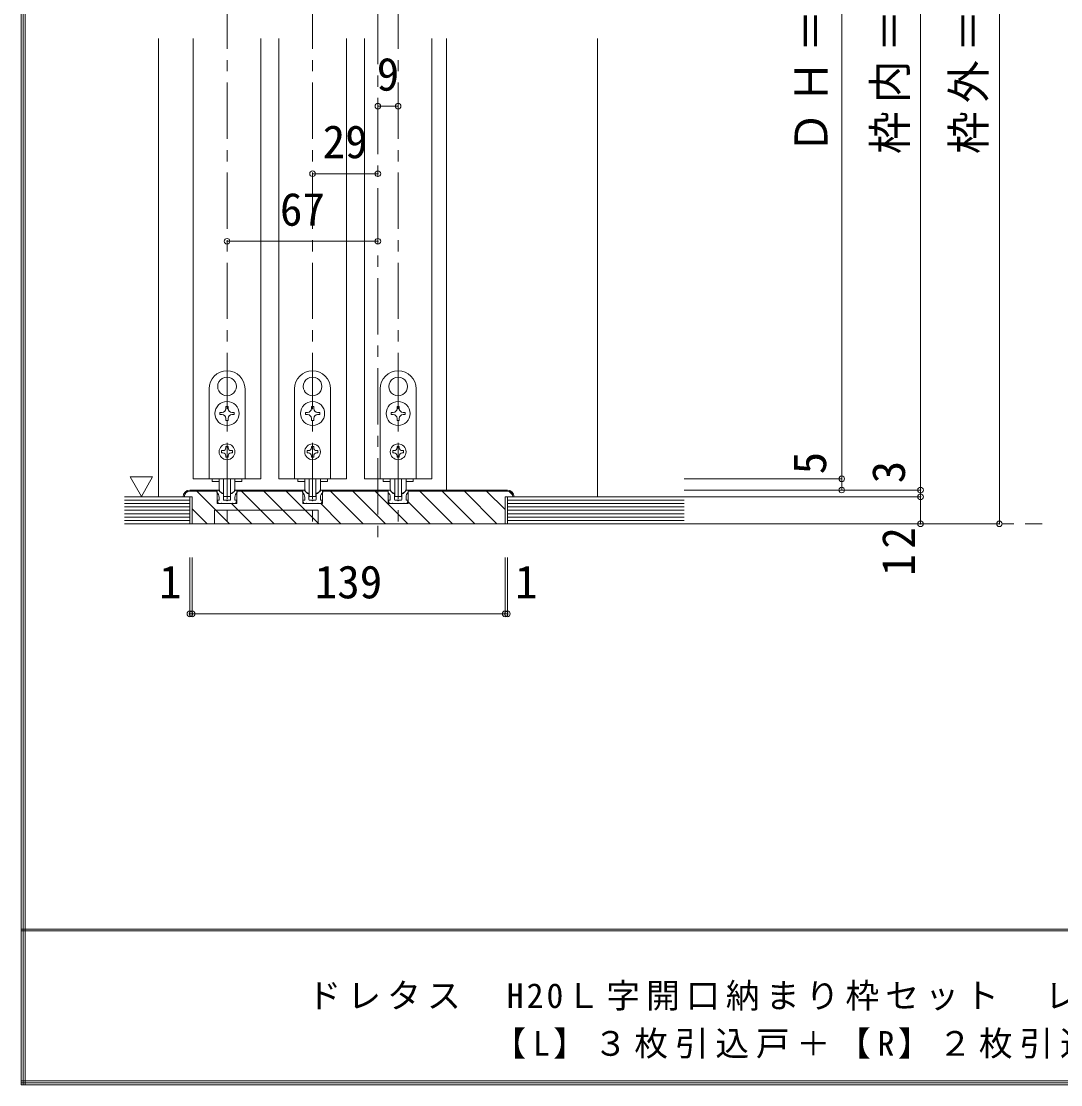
# Model space of a CAD drawing. Units: millimetres at full size, sheet at 1:5. Extents: x -957 to 993, y -689 to 708.
# Drawn here: x -957.2 to -495.6, y -689.1 to -216.7 of the extents above; entities that cross this region are included whole.
import ezdxf
from ezdxf.enums import TextEntityAlignment as Align

# ---------------------------------------------------------------- set-up
doc = ezdxf.new("R2010")
doc.units = ezdxf.units.MM
doc.header["$LTSCALE"] = 5
doc.header["$PDMODE"] = 32
doc.header["$PDSIZE"] = 2.5
doc.linetypes.add('CHAIN1', pattern=[8, 5, -1, 1, -1])
doc.layers.add('0-B_寸法', color=7, linetype='Continuous', lineweight=9)
doc.layers.add('F-1_枠', color=6, linetype='Continuous', lineweight=9)
doc.styles.add('ＭＳ ゴシック', font='')
doc.styles.get('ＭＳ ゴシック').set_extended_font_data('MS Gothic')

msp = doc.modelspace()

# ---------------------------------------------------------------- linework, layer by layer
at = {"layer": '0-B_寸法', "linetype": 'CHAIN1'}
for p, q in [((-798.844, 69.209), (-798.844, -449.942)), ((-865.844, -3.942), (-865.844, -439.942)), ((-827.844, -3.942), (-827.844, -439.942)), ((-789.844, -3.942), (-789.844, -439.942)), ((-911.344, -439.942), (-503.844, -439.942))]:
    msp.add_line(p, q, dxfattribs=at)
at = {"layer": '0-B_寸法'}
for p, q in [((-557.844, -424.942), (-557.844, 10.058)), ((-522.844, 10.058), (-522.844, -439.942)), ((-896.344, -224.442), (-896.344, -427.942)), ((-880.844, -224.442), (-880.844, -419.942)), ((-850.844, -224.442), (-850.844, -419.942)), ((-842.844, -224.442), (-842.844, -419.942)), ((-812.844, -224.442), (-812.844, -419.942)), ((-804.844, -224.442), (-804.844, -419.942)), ((-774.844, -224.442), (-774.844, -419.942)), ((-768.344, -224.442), (-768.344, -424.942)), ((-701.344, -224.442), (-701.344, -427.942)), ((-865.943, -374.793), (-865.844, -374.892)), ((-865.745, -374.793), (-865.844, -374.892)), ((-827.943, -374.793), (-827.844, -374.892)), ((-827.745, -374.793), (-827.844, -374.892)), ((-789.943, -374.793), (-789.844, -374.892)), ((-789.745, -374.793), (-789.844, -374.892)), ((-873.844, -379.942), (-873.844, -419.942)), ((-869.486, -380.931), (-869.351, -380.967)), ((-869.387, -381.102), (-869.351, -380.967)), ((-862.201, -380.931), (-862.336, -380.967)), ((-862.3, -381.102), (-862.336, -380.967)), ((-857.844, -419.942), (-857.844, -379.942)), ((-835.844, -379.942), (-835.844, -419.942)), ((-831.486, -380.931), (-831.351, -380.967)), ((-831.387, -381.102), (-831.351, -380.967)), ((-824.201, -380.931), (-824.336, -380.967)), ((-824.3, -381.102), (-824.336, -380.967)), ((-819.844, -419.942), (-819.844, -379.942)), ((-797.844, -379.942), (-797.844, -419.942)), ((-793.486, -380.931), (-793.351, -380.967)), ((-793.387, -381.102), (-793.351, -380.967)), ((-786.201, -380.931), (-786.336, -380.967)), ((-786.3, -381.102), (-786.336, -380.967)), ((-781.844, -419.942), (-781.844, -379.942)), ((-868.994, -390.442), (-868.044, -390.442)), ((-868.994, -391.442), (-868.994, -390.442)), ((-868.044, -391.442), (-868.994, -391.442)), ((-866.344, -388.742), (-866.344, -387.792)), ((-866.344, -387.792), (-865.344, -387.792)), ((-865.344, -387.792), (-865.344, -388.742)), ((-863.644, -390.442), (-862.694, -390.442)), ((-862.694, -391.442), (-863.644, -391.442)), ((-862.694, -390.442), (-862.694, -391.442)), ((-830.994, -390.442), (-830.044, -390.442)), ((-830.994, -391.442), (-830.994, -390.442)), ((-830.044, -391.442), (-830.994, -391.442)), ((-828.344, -388.742), (-828.344, -387.792)), ((-828.344, -387.792), (-827.344, -387.792)), ((-827.344, -387.792), (-827.344, -388.742)), ((-825.644, -390.442), (-824.694, -390.442)), ((-824.694, -391.442), (-825.644, -391.442)), ((-824.694, -390.442), (-824.694, -391.442)), ((-792.994, -390.442), (-792.044, -390.442)), ((-792.994, -391.442), (-792.994, -390.442)), ((-792.044, -391.442), (-792.994, -391.442)), ((-790.344, -388.742), (-790.344, -387.792)), ((-790.344, -387.792), (-789.344, -387.792)), ((-789.344, -387.792), (-789.344, -388.742)), ((-787.644, -390.442), (-786.694, -390.442)), ((-786.694, -391.442), (-787.644, -391.442)), ((-786.694, -390.442), (-786.694, -391.442)), ((-866.344, -394.092), (-866.344, -393.142)), ((-828.344, -394.092), (-828.344, -393.142)), ((-790.344, -394.092), (-790.344, -393.142)), ((-866.344, -405.542), (-866.344, -406.142)), ((-865.344, -405.542), (-866.344, -405.542)), ((-865.344, -405.542), (-865.344, -406.142)), ((-828.344, -405.542), (-828.344, -406.142)), ((-827.344, -405.542), (-828.344, -405.542)), ((-827.344, -405.542), (-827.344, -406.142)), ((-790.344, -405.542), (-790.344, -406.142)), ((-789.344, -405.542), (-790.344, -405.542)), ((-789.344, -405.542), (-789.344, -406.142)), ((-867.644, -407.442), (-868.244, -407.442)), ((-866.344, -409.742), (-866.344, -410.342)), ((-866.344, -410.342), (-865.344, -410.342)), ((-865.344, -409.742), (-865.344, -410.342)), ((-864.044, -407.442), (-863.444, -407.442)), ((-863.444, -408.442), (-864.044, -408.442)), ((-863.444, -407.442), (-863.444, -408.442)), ((-829.644, -407.442), (-830.244, -407.442)), ((-828.344, -409.742), (-828.344, -410.342)), ((-828.344, -410.342), (-827.344, -410.342)), ((-827.344, -409.742), (-827.344, -410.342)), ((-826.044, -407.442), (-825.444, -407.442)), ((-825.444, -408.442), (-826.044, -408.442)), ((-825.444, -407.442), (-825.444, -408.442)), ((-791.644, -407.442), (-792.244, -407.442)), ((-790.344, -409.742), (-790.344, -410.342)), ((-790.344, -410.342), (-789.344, -410.342)), ((-789.344, -409.742), (-789.344, -410.342)), ((-788.044, -407.442), (-787.444, -407.442)), ((-787.444, -408.442), (-788.044, -408.442)), ((-787.444, -407.442), (-787.444, -408.442)), ((-908.88, -419.129), (-903.88, -427.789)), ((-898.88, -419.129), (-908.88, -419.129)), ((-898.88, -419.129), (-903.88, -427.789)), ((-850.844, -419.942), (-880.844, -419.942)), ((-873.844, -419.942), (-857.844, -419.942)), ((-872.444, -419.942), (-872.444, -421.142)), ((-869.344, -424.363), (-869.344, -419.942)), ((-867.344, -419.942), (-867.344, -427.563)), ((-864.344, -419.942), (-864.344, -427.563)), ((-862.344, -424.363), (-862.344, -419.942)), ((-859.244, -419.942), (-859.244, -421.142)), ((-812.844, -419.942), (-842.844, -419.942)), ((-835.844, -419.942), (-819.844, -419.942)), ((-834.444, -419.942), (-834.444, -421.142)), ((-831.344, -424.363), (-831.344, -419.942)), ((-829.344, -419.942), (-829.344, -427.563)), ((-826.344, -419.942), (-826.344, -427.563)), ((-824.344, -424.363), (-824.344, -419.942)), ((-821.244, -419.942), (-821.244, -421.142)), ((-774.844, -419.942), (-804.844, -419.942)), ((-797.844, -419.942), (-781.844, -419.942)), ((-796.444, -419.942), (-796.444, -421.142)), ((-793.344, -424.363), (-793.344, -419.942)), ((-791.344, -419.942), (-791.344, -427.563)), ((-788.344, -419.942), (-788.344, -427.563)), ((-786.344, -424.363), (-786.344, -419.942)), ((-783.244, -419.942), (-783.244, -421.142)), ((-592.844, -424.942), (-592.844, -419.942)), ((-882.344, -424.942), (-870.244, -424.942)), ((-869.311, -421.142), (-872.444, -421.142)), ((-870.244, -430.942), (-870.244, -424.942)), ((-868.182, -426.354), (-869.447, -425.089)), ((-863.506, -426.354), (-862.24, -425.089)), ((-859.244, -421.142), (-862.376, -421.142)), ((-861.344, -424.942), (-861.887, -424.942)), ((-861.444, -424.942), (-832.244, -424.942)), ((-861.444, -430.942), (-861.444, -424.942)), ((-861.344, -425.942), (-861.344, -424.942)), ((-831.311, -421.142), (-834.444, -421.142)), ((-832.244, -430.942), (-832.244, -424.942)), ((-830.182, -426.354), (-831.447, -425.089)), ((-825.506, -426.354), (-824.24, -425.089)), ((-821.244, -421.142), (-824.376, -421.142)), ((-823.344, -424.942), (-823.887, -424.942)), ((-823.444, -424.942), (-794.244, -424.942)), ((-823.444, -430.942), (-823.444, -424.942)), ((-823.344, -425.942), (-823.344, -424.942)), ((-793.311, -421.142), (-796.444, -421.142)), ((-794.244, -430.942), (-794.244, -424.942)), ((-792.182, -426.354), (-793.447, -425.089)), ((-787.506, -426.354), (-786.24, -425.089)), ((-783.244, -421.142), (-786.376, -421.142)), ((-785.344, -424.942), (-785.887, -424.942)), ((-741.344, -424.942), (-785.444, -424.942)), ((-785.344, -425.942), (-785.344, -424.942)), ((-592.844, -424.942), (-662.844, -424.942)), ((-557.844, -424.942), (-662.844, -424.942)), ((-557.844, -427.942), (-557.844, -424.942)), ((-882.344, -427.942), (-911.344, -427.942)), ((-882.344, -429.442), (-911.344, -429.442)), ((-882.344, -425.442), (-870.244, -425.442)), ((-882.344, -427.942), (-882.344, -439.942)), ((-879.237, -425.442), (-864.737, -439.942)), ((-869.644, -430.942), (-870.13, -429.716)), ((-869.344, -429.442), (-869.944, -429.442)), ((-869.344, -429.442), (-869.344, -428.178)), ((-867.97, -426.442), (-867.644, -426.442)), ((-867.444, -429.142), (-867.444, -426.642)), ((-866.144, -429.442), (-867.144, -429.442)), ((-867.044, -427.863), (-864.644, -427.863)), ((-865.844, -429.742), (-866.144, -429.442)), ((-864.244, -429.142), (-864.244, -426.642)), ((-863.718, -426.442), (-864.044, -426.442)), ((-862.344, -429.442), (-862.344, -428.178)), ((-862.344, -429.442), (-861.744, -429.442)), ((-862.044, -430.942), (-861.558, -429.716)), ((-861.444, -425.442), (-832.244, -425.442)), ((-859.438, -425.442), (-844.938, -439.942)), ((-849.538, -425.442), (-835.038, -439.942)), ((-839.639, -425.442), (-825.139, -439.942)), ((-831.644, -430.942), (-832.13, -429.716)), ((-831.344, -429.442), (-831.944, -429.442)), ((-831.344, -429.442), (-831.344, -428.178)), ((-829.97, -426.442), (-829.644, -426.442)), ((-829.444, -429.142), (-829.444, -426.642)), ((-828.144, -429.442), (-829.144, -429.442)), ((-829.044, -427.863), (-826.644, -427.863)), ((-827.844, -429.742), (-828.144, -429.442)), ((-826.244, -429.142), (-826.244, -426.642)), ((-825.718, -426.442), (-826.044, -426.442)), ((-824.344, -429.442), (-824.344, -428.178)), ((-824.344, -429.442), (-823.744, -429.442)), ((-824.044, -430.942), (-823.558, -429.716)), ((-823.444, -425.442), (-794.244, -425.442)), ((-819.84, -425.442), (-805.34, -439.942)), ((-809.94, -425.442), (-795.44, -439.942)), ((-800.041, -425.442), (-785.541, -439.942)), ((-793.644, -430.942), (-794.13, -429.716)), ((-793.344, -429.442), (-793.944, -429.442)), ((-793.344, -429.442), (-793.344, -428.178)), ((-791.97, -426.442), (-791.644, -426.442)), ((-791.444, -429.142), (-791.444, -426.642)), ((-790.144, -429.442), (-791.144, -429.442)), ((-791.044, -427.863), (-788.644, -427.863)), ((-789.844, -429.742), (-790.144, -429.442)), ((-788.244, -429.142), (-788.244, -426.642)), ((-787.718, -426.442), (-788.044, -426.442)), ((-786.344, -429.442), (-786.344, -428.178)), ((-786.344, -429.442), (-785.744, -429.442)), ((-786.044, -430.942), (-785.558, -429.716)), ((-741.344, -425.442), (-785.444, -425.442)), ((-780.242, -425.442), (-765.742, -439.942)), ((-770.342, -425.442), (-755.842, -439.942)), ((-760.443, -425.442), (-745.943, -439.942)), ((-750.543, -425.442), (-742.344, -433.642)), ((-742.344, -427.942), (-742.344, -439.942)), ((-738.344, -427.942), (-742.344, -427.942)), ((-741.344, -427.942), (-741.344, -439.942)), ((-662.844, -427.942), (-741.344, -427.942)), ((-662.844, -429.442), (-741.344, -429.442)), ((-740.496, -425.59), (-738.992, -427.094)), ((-557.844, -427.942), (-662.844, -427.942)), ((-557.844, -439.942), (-557.844, -427.942)), ((-882.344, -430.942), (-911.344, -430.942)), ((-882.344, -432.442), (-911.344, -432.442)), ((-882.344, -433.942), (-911.344, -433.942)), ((-881.344, -433.235), (-874.636, -439.942)), ((-870.244, -430.942), (-861.444, -430.942)), ((-868.544, -430.942), (-869.644, -430.942)), ((-868.544, -430.942), (-868.344, -430.742)), ((-868.344, -430.742), (-868.144, -430.942)), ((-868.144, -430.942), (-863.544, -430.942)), ((-863.837, -430.942), (-854.837, -439.942)), ((-863.344, -430.742), (-863.544, -430.942)), ((-863.144, -430.942), (-863.344, -430.742)), ((-863.144, -430.942), (-862.044, -430.942)), ((-832.244, -430.942), (-823.444, -430.942)), ((-830.544, -430.942), (-831.644, -430.942)), ((-830.544, -430.942), (-830.344, -430.742)), ((-830.344, -430.742), (-830.144, -430.942)), ((-830.144, -430.942), (-825.544, -430.942)), ((-825.344, -430.742), (-825.544, -430.942)), ((-825.144, -430.942), (-825.344, -430.742)), ((-825.144, -430.942), (-824.044, -430.942)), ((-824.239, -430.942), (-815.239, -439.942)), ((-792.544, -430.942), (-793.644, -430.942)), ((-792.544, -430.942), (-792.344, -430.742)), ((-792.344, -430.742), (-792.144, -430.942)), ((-792.144, -430.942), (-787.544, -430.942)), ((-787.344, -430.742), (-787.544, -430.942)), ((-787.144, -430.942), (-787.344, -430.742)), ((-787.144, -430.942), (-786.044, -430.942)), ((-785.444, -430.14), (-775.641, -439.942)), ((-662.844, -430.942), (-741.344, -430.942)), ((-662.844, -432.442), (-741.344, -432.442)), ((-662.844, -433.942), (-741.344, -433.942)), ((-882.344, -435.442), (-911.344, -435.442)), ((-882.344, -436.942), (-911.344, -436.942)), ((-882.344, -438.442), (-911.344, -438.442)), ((-662.844, -435.442), (-741.344, -435.442)), ((-662.844, -436.942), (-741.344, -436.942)), ((-662.844, -438.442), (-741.344, -438.442)), ((-662.844, -439.942), (-911.344, -439.942)), ((-522.844, -439.942), (-662.844, -439.942))]:
    msp.add_line(p, q, dxfattribs=at)
at = {"layer": '0-B_寸法', "color": 4}
for p, q in [((-798.844, -254.442), (-789.844, -254.442)), ((-798.844, -284.442), (-827.844, -284.442)), ((-798.844, -314.442), (-865.844, -314.442)), ((-882.344, -479.942), (-882.344, -454.942)), ((-881.344, -479.942), (-881.344, -454.942)), ((-742.344, -479.942), (-742.344, -454.942)), ((-741.344, -479.942), (-741.344, -454.942)), ((-882.344, -479.942), (-881.344, -479.942)), ((-881.344, -479.942), (-742.344, -479.942)), ((-742.344, -479.942), (-741.344, -479.942))]:
    msp.add_line(p, q, dxfattribs=at)
at = {"layer": '0-B_寸法'}
for points in [[(-592.844, -19.942), (-592.844, -419.942), (-662.844, -419.942)], [(-865.344, -393.142), (-865.344, -394.092), (-866.344, -394.092)], [(-827.344, -393.142), (-827.344, -394.092), (-828.344, -394.092)], [(-789.344, -393.142), (-789.344, -394.092), (-790.344, -394.092)], [(-868.244, -407.442), (-868.244, -408.442), (-867.644, -408.442)], [(-830.244, -407.442), (-830.244, -408.442), (-829.644, -408.442)], [(-792.244, -407.442), (-792.244, -408.442), (-791.644, -408.442)], [(-870.344, -425.942), (-870.344, -424.942), (-869.801, -424.942)], [(-832.344, -425.942), (-832.344, -424.942), (-831.801, -424.942)], [(-794.344, -425.942), (-794.344, -424.942), (-793.801, -424.942)], [(-794.244, -430.942), (-785.444, -430.942), (-785.444, -424.942)], [(-741.344, -439.942), (-881.344, -439.942), (-881.344, -427.942), (-885.344, -427.942)], [(-864.544, -429.442), (-865.544, -429.442), (-865.844, -429.742)], [(-826.544, -429.442), (-827.544, -429.442), (-827.844, -429.742)], [(-788.544, -429.442), (-789.544, -429.442), (-789.844, -429.742)], [(-825.344, -439.942), (-825.344, -433.942), (-871.344, -433.942), (-871.344, -439.942)]]:
    msp.add_lwpolyline(points, dxfattribs=at)
for centre, radius in [((-865.844, -390.942), 5.35), ((-827.844, -390.942), 5.35), ((-789.844, -390.942), 5.35), ((-865.844, -407.942), 3.5), ((-827.844, -407.942), 3.5), ((-789.844, -407.942), 3.5)]:
    msp.add_circle(centre, radius, dxfattribs=at)
for centre, radius, start, end in [((-865.844, -379.942), 8, 0, 180), ((-827.844, -379.942), 8, 0, 180), ((-789.844, -379.942), 8, 0, 180), ((-865.844, -378.942), 4.15, 91.3645, 208.6355), ((-865.844, -378.942), 4.15, 331.3645, 88.6355), ((-827.844, -378.942), 4.15, 91.3645, 208.6355), ((-827.844, -378.942), 4.15, 331.3645, 88.6355), ((-789.844, -378.942), 4.15, 91.3645, 208.6355), ((-789.844, -378.942), 4.15, 331.3645, 88.6355), ((-865.844, -378.942), 4.15, 211.3645, 328.6355), ((-827.844, -378.942), 4.15, 211.3645, 328.6355), ((-789.844, -378.942), 4.15, 211.3645, 328.6355), ((-868.044, -388.742), 1.7, 270, 0), ((-868.044, -393.142), 1.7, 0, 90), ((-863.644, -388.742), 1.7, 180, 270), ((-863.644, -393.142), 1.7, 90, 180), ((-830.044, -388.742), 1.7, 270, 0), ((-830.044, -393.142), 1.7, 0, 90), ((-825.644, -388.742), 1.7, 180, 270), ((-825.644, -393.142), 1.7, 90, 180), ((-792.044, -388.742), 1.7, 270, 0), ((-792.044, -393.142), 1.7, 0, 90), ((-787.644, -388.742), 1.7, 180, 270), ((-787.644, -393.142), 1.7, 90, 180), ((-867.644, -406.142), 1.3, 270, 0), ((-864.044, -406.142), 1.3, 180, 270), ((-829.644, -406.142), 1.3, 270, 0), ((-826.044, -406.142), 1.3, 180, 270), ((-791.644, -406.142), 1.3, 270, 0), ((-788.044, -406.142), 1.3, 180, 270), ((-867.644, -409.742), 1.3, 0, 90), ((-864.044, -409.742), 1.3, 90, 180), ((-829.644, -409.742), 1.3, 0, 90), ((-826.044, -409.742), 1.3, 90, 180), ((-791.644, -409.742), 1.3, 0, 90), ((-788.044, -409.742), 1.3, 90, 180), ((-882.344, -427.942), 3, 90, 180), ((-869.801, -425.442), 0.5, 45, 90), ((-867.344, -424.363), 2, 180, 264.78409), ((-864.344, -424.363), 2, 275.21591, 0), ((-861.887, -425.442), 0.5, 90, 135), ((-831.801, -425.442), 0.5, 45, 90), ((-829.344, -424.363), 2, 180, 264.78409), ((-826.344, -424.363), 2, 275.21591, 0), ((-823.887, -425.442), 0.5, 90, 135), ((-793.801, -425.442), 0.5, 45, 90), ((-791.344, -424.363), 2, 180, 264.78409), ((-788.344, -424.363), 2, 275.21591, 0), ((-785.887, -425.442), 0.5, 90, 135), ((-741.344, -427.942), 3, 0, 90), ((-882.344, -427.942), 2.5, 90, 180), ((-872.344, -428.178), 3, 0, 48.19), ((-869.944, -429.642), 0.2, 90, 201.616), ((-867.97, -426.142), 0.3, 225, 270), ((-867.644, -426.642), 0.2, 360, 90), ((-867.544, -426.554), 0.2, 0, 84.78409), ((-867.144, -429.142), 0.3, 180, 270), ((-867.044, -427.563), 0.3, 180, 270), ((-864.644, -427.563), 0.3, 270, 0), ((-864.544, -429.142), 0.3, 270, 360), ((-864.144, -426.554), 0.2, 95.21591, 180), ((-864.044, -426.642), 0.2, 90, 180), ((-863.718, -426.142), 0.3, 270, 315), ((-859.344, -428.178), 3, 131.81, 180), ((-861.744, -429.642), 0.2, 338.384, 90), ((-834.344, -428.178), 3, 0, 48.19), ((-831.944, -429.642), 0.2, 90, 201.616), ((-829.97, -426.142), 0.3, 225, 270), ((-829.644, -426.642), 0.2, 360, 90), ((-829.544, -426.554), 0.2, 0, 84.78409), ((-829.144, -429.142), 0.3, 180, 270), ((-829.044, -427.563), 0.3, 180, 270), ((-826.644, -427.563), 0.3, 270, 0), ((-826.544, -429.142), 0.3, 270, 360), ((-826.144, -426.554), 0.2, 95.21591, 180), ((-826.044, -426.642), 0.2, 90, 180), ((-825.718, -426.142), 0.3, 270, 315), ((-821.344, -428.178), 3, 131.81, 180), ((-823.744, -429.642), 0.2, 338.384, 90), ((-796.344, -428.178), 3, 0, 48.19), ((-793.944, -429.642), 0.2, 90, 201.616), ((-791.97, -426.142), 0.3, 225, 270), ((-791.644, -426.642), 0.2, 360, 90), ((-791.544, -426.554), 0.2, 0, 84.78409), ((-791.144, -429.142), 0.3, 180, 270), ((-791.044, -427.563), 0.3, 180, 270), ((-788.644, -427.563), 0.3, 270, 0), ((-788.544, -429.142), 0.3, 270, 360), ((-788.144, -426.554), 0.2, 95.21591, 180), ((-788.044, -426.642), 0.2, 90, 180), ((-787.718, -426.142), 0.3, 270, 315), ((-783.344, -428.178), 3, 131.81, 180), ((-785.744, -429.642), 0.2, 338.384, 90), ((-741.344, -427.942), 2.5, 0, 90)]:
    msp.add_arc(centre, radius, start, end, dxfattribs=at)
for p in [(-798.844, -254.442), (-789.844, -254.442), (-827.844, -284.442), (-798.844, -284.442), (-865.844, -314.442), (-798.844, -314.442), (-592.844, -419.942), (-592.844, -424.942), (-557.844, -424.942), (-557.844, -427.942), (-557.844, -439.942), (-522.844, -439.942), (-882.344, -479.942), (-881.344, -479.942), (-742.344, -479.942), (-741.344, -479.942)]:
    msp.add_point(p, dxfattribs=at)
at = {"layer": 'F-1_枠'}
for p, q in [((-957.218, 707.602), (-957.218, -689.065)), ((-956.385, 707.602), (-956.385, -689.065)), ((-955.551, 707.602), (-955.551, -689.065)), ((992.782, -619.898), (-957.218, -619.898)), ((992.782, -620.731), (-957.218, -620.731)), ((992.782, -687.398), (-957.218, -687.398)), ((992.782, -688.231), (-957.218, -688.231)), ((992.782, -689.065), (-957.218, -689.065))]:
    msp.add_line(p, q, dxfattribs=at)

# ---------------------------------------------------------------- texts
at = {"layer": '0-B_寸法', "style": 'ＭＳ ゴシック'}
for s, p in [('9', (-799.344, -251.942)), ('29', (-823.344, -281.942)), ('67', (-842.344, -311.942)), ('1', (-895.965, -477.442)), ('139', (-826.844, -477.442)), ('1', (-737.938, -477.442))]:
    msp.add_text(s, height=14.66, dxfattribs=at).set_placement(p, align=Align.BOTTOM_LEFT)
for s, p in [('5', (-595.344, -417.942)), ('3', (-560.344, -421.942))]:
    msp.add_text(s, height=14.66, rotation=90, dxfattribs=at).set_placement(p, align=Align.BOTTOM_LEFT)
at = {"layer": '0-B_寸法', "char_height": 14.66, "attachment_point": 7, "rotation": 90, "style": 'ＭＳ ゴシック'}
for s, insert in [('\\T1.19;\\W0.95;ＤＨ＝1,983', (-595.344, -275.692)), ('\\T1.19;\\W0.95;枠内＝2,002', (-560.344, -275.692)), ('\\T1.19;\\W0.95;枠外＝2,047', (-525.344, -275.692)), ('\\T1.27;\\W0.95;12', (-560.344, -462.986))]:
    msp.add_mtext(s, dxfattribs=dict(at, insert=insert))
at = {"layer": '0-B_寸法', "char_height": 11, "attachment_point": 7, "style": 'ＭＳ ゴシック'}
for s, insert in [('\\T1.18;ドレタス\u3000H20Ｌ字開口納まり枠セット\u3000レールタイプ\u3000固定枠\u3000敷居Ｑ型', (-830.143, -657.733)), ('\\T1.2;【L】３枚引込戸＋【R】２枚引込戸\u3000枠外H2,047', (-747.964, -679.065))]:
    msp.add_mtext(s, dxfattribs=dict(at, insert=insert))

doc.saveas('drawing.dxf')
